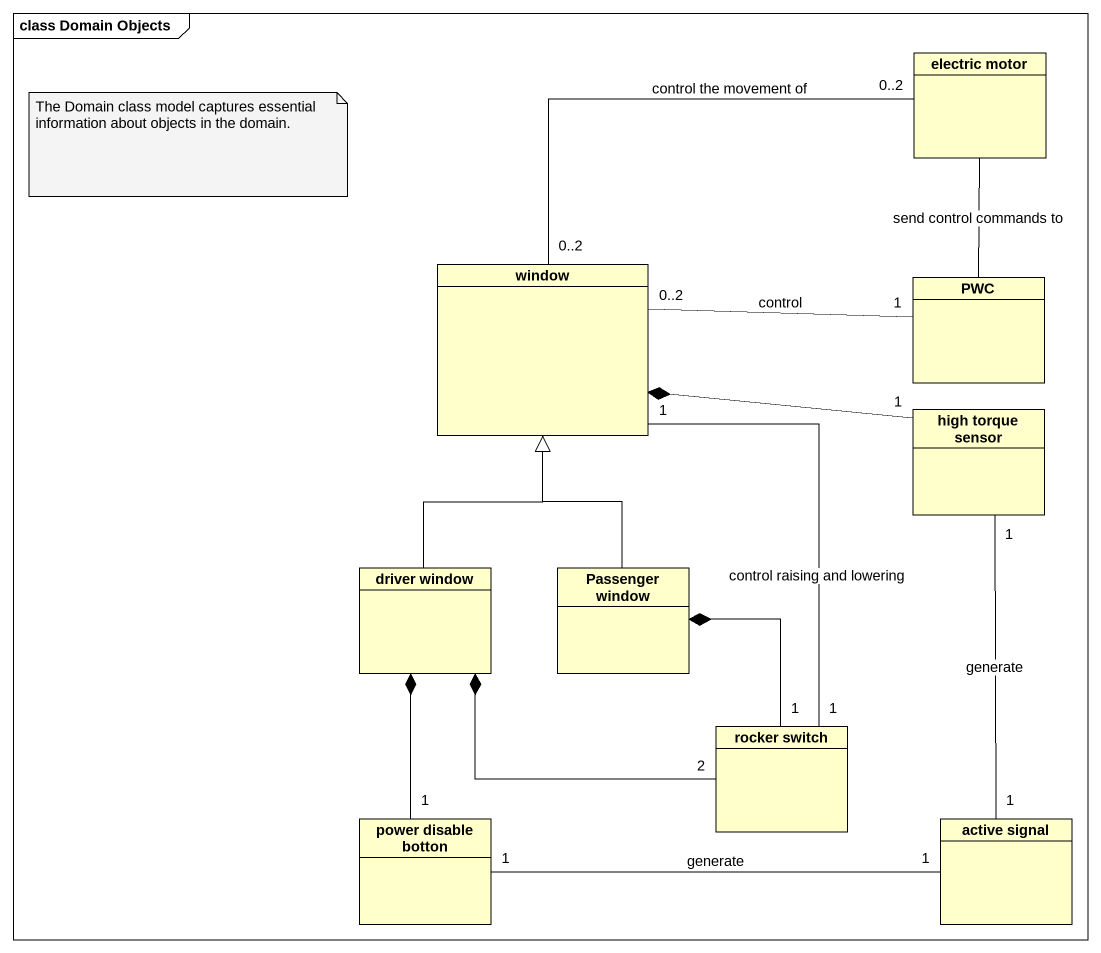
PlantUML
@startuml
mainframe class Domain Objects
hide circle
hide empty members
class "electric motor" as electric_motor
class window
class PWC
class "high torque sensor" as high_torque_sensor
class "driver window" as driver_window
class "Passenger window" as Passenger_window
class "rocker switch" as rocker_switch
class "power disable botton" as power_disable_botton
class "active signal" as active_signal
electric_motor "0..2" -left- "0..2" window : control the movement of
window "1" -- "1" rocker_switch : control raising and lowering
PWC -up- electric_motor : send control commands to
PWC "1" -left- "0..2" window : control
high_torque_sensor "1" -left-* window
high_torque_sensor "1" -- "1" active_signal : generate
driver_window -up-|> window
Passenger_window -up-|> window
rocker_switch "2" -left-* driver_window
rocker_switch "1" -up-* Passenger_window
power_disable_botton "1" -up-* driver_window
power_disable_botton "1" -right- "1" active_signal : generate
note as N1
  The Domain class model captures essential information about objects in the domain.
end note
@enduml
